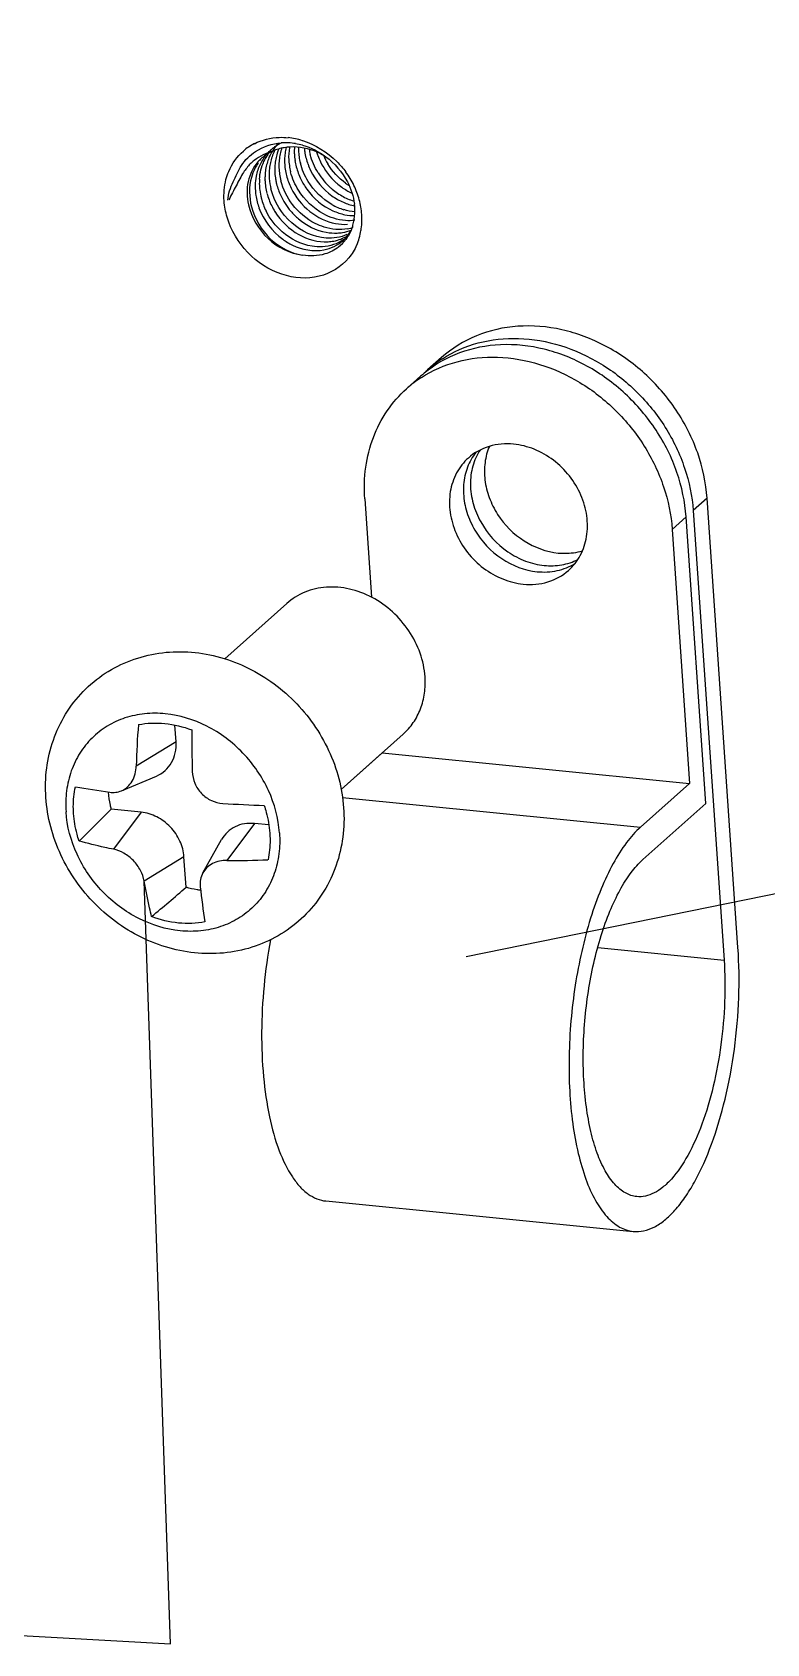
# Model space of a CAD drawing. Extents: x -425 to 6552, y -3049 to 3105.
# Drawn here: x -6.88 to 2.08, y -1716.7 to -1697.02 of the extents above; entities that cross this region are included whole.
import ezdxf

# ---------------------------------------------------------------- set-up
doc = ezdxf.new("R2010")
doc.units = 0
doc.layers.get('0').update_dxf_attribs({"linetype": 'CONTINUOUS'})
doc.layers.add('DIM', color=1, linetype='CONTINUOUS')

msp = doc.modelspace()

# ---------------------------------------------------------------- linework, layer by layer
at = {"color": 7, "linetype": 'CONTINUOUS'}
for p, q in [((-1.886, -1700.996), (-2.056, -1701.148)), ((-2.142, -1701.225), (-2.313, -1701.377)), ((-2.824, -1702.723), (-2.741, -1703.924)), ((1.356, -1702.714), (1.186, -1702.866)), ((1.733, -1708.201), (1.356, -1702.714)), ((1.1, -1702.942), (0.929, -1703.095)), ((1.341, -1706.441), (1.1, -1702.942)), ((1.186, -1702.866), (1.563, -1708.353)), ((0.929, -1703.095), (1.142, -1706.196)), ((-4.534, -1704.674), (-3.777, -1703.999)), ((-5.127, -1705.688), (-5.141, -1705.484)), ((-3.112, -1706.27), (-2.354, -1705.595)), ((-5.127, -1705.688), (-5.614, -1705.984)), ((-2.611, -1705.824), (-3.112, -1706.27)), ((-2.611, -1705.824), (1.142, -1706.196)), ((-5.795, -1706.286), (-5.368, -1706.107)), ((1.142, -1706.196), (0.544, -1706.729)), ((-3.095, -1706.368), (0.544, -1706.729)), ((-5.553, -1706.549), (-5.918, -1706.512)), ((-5.553, -1706.549), (-5.89, -1707)), ((0.572, -1707.126), (1.341, -1706.441)), ((-4.171, -1706.686), (-4.508, -1707.137)), ((-3.994, -1706.703), (-4.171, -1706.686)), ((-4.8, -1707.288), (-4.572, -1706.883)), ((-5.031, -1707.094), (-5.517, -1707.389)), ((-5.005, -1707.465), (-5.031, -1707.094)), ((0.021, -1708.2), (1.563, -1708.353)), ((-3.298, -1711.295), (0.455, -1711.667))]:
    msp.add_line(p, q, dxfattribs=at)
for centre, radius, start, end in [((-3.845, -1699.173), 0.866, 78.4271, 84.3042), ((-3.855, -1699.223), 0.916, 72.7198, 78.4309), ((-3.871, -1698.976), 0.663, 116.928, 130.9618), ((-3.768, -1699.108), 0.657, 116.7514, 127.9735), ((-3.599, -1698.876), 0.556, 139.617, 147.0947), ((-3.774, -1699.095), 0.643, 105.4921, 116.8132), ((-3.742, -1698.949), 0.515, 113.2574, 128.3963), ((-3.605, -1698.872), 0.549, 131.6988, 139.5853), ((-3.545, -1698.834), 0.56, 143.5628, 147.9403), ((-3.462, -1698.78), 0.576, 148.592, 155.2407), ((-3.603, -1698.873), 0.551, 128.2205, 131.6969), ((-3.396, -1698.742), 0.594, 155.2421, 162.3779), ((-3.478, -1698.771), 0.558, 140.2934, 148.5926), ((-3.603, -1698.874), 0.552, 124.672, 128.2197), ((-3.408, -1698.737), 0.58, 152.1493, 155.224), ((-3.601, -1698.876), 0.555, 117.1927, 124.6655), ((-3.298, -1698.69), 0.624, 162.4057, 169.267), ((-3.485, -1698.765), 0.549, 135.3362, 140.2606), ((-3.325, -1698.682), 0.596, 157.0373, 162.372), ((-3.211, -1698.652), 0.661, 169.2785, 175.84), ((-3.247, -1698.645), 0.624, 162.4031, 169.2858), ((-3.794, -1699.099), 0.724, 86.9874, 93.8404), ((-3.27, -1698.638), 0.6, 160.8049, 162.3616), ((-3.699, -1699.054), 0.629, 93.1318, 99.8634), ((-3.141, -1698.59), 0.661, 169.2785, 175.84), ((-3.168, -1698.585), 0.635, 165.9001, 169.2582), ((-3.796, -1699.145), 0.771, 80.4622, 86.9946), ((-3.067, -1698.547), 0.686, 175.7659, 182.2277), ((-3.09, -1698.545), 0.662, 169.6735, 175.77), ((-3.005, -1698.485), 0.679, 174.9815, 178.3882), ((-2.995, -1698.486), 0.689, 178.388, 182.2202), ((-2.963, -1698.484), 0.72, 182.2568, 188.4553), ((-3.802, -1699.178), 0.804, 74.1393, 80.4692), ((-2.939, -1698.44), 0.693, 179.0638, 182.22), ((-2.913, -1698.439), 0.72, 182.2563, 188.4251), ((-2.832, -1698.376), 0.732, 185.014, 188.4001), ((-2.801, -1698.371), 0.764, 188.4138, 194.3409), ((-2.747, -1698.325), 0.767, 189.6323, 194.3614), ((-2.657, -1698.258), 0.789, 196.9129, 200.2221), ((-3.809, -1699.055), 0.59, 127.9843, 134.3178), ((-3.658, -1698.944), 0.568, 145.6409, 153.2839), ((-3.539, -1698.902), 0.622, 161.73, 168.7737), ((-3.569, -1698.893), 0.591, 154.4469, 161.6995), ((-3.749, -1698.94), 0.504, 131.6557, 138.7056), ((-3.585, -1698.885), 0.573, 147.1022, 154.4406), ((-3.747, -1698.943), 0.508, 130.1529, 131.6613), ((-3.746, -1698.944), 0.509, 128.4378, 130.1529), ((-3.532, -1698.842), 0.576, 147.9573, 155.2431), ((-3.381, -1698.803), 0.661, 169.2635, 175.8227), ((-3.417, -1698.796), 0.624, 162.4111, 169.2706), ((-3.446, -1698.788), 0.594, 155.2485, 162.3833), ((-3.306, -1698.76), 0.686, 175.8132, 182.2276), ((-3.33, -1698.758), 0.661, 169.2598, 175.8208), ((-3.367, -1698.751), 0.624, 162.4057, 169.267), ((-3.234, -1698.699), 0.689, 178.3905, 182.2202), ((-3.242, -1698.698), 0.68, 175.8003, 178.3887), ((-3.199, -1698.697), 0.724, 182.2421, 188.2672), ((-3.261, -1698.697), 0.661, 169.2598, 175.8208), ((-3.186, -1698.654), 0.686, 175.8324, 182.2277), ((-3.152, -1698.652), 0.72, 182.2576, 188.5072), ((-3.123, -1698.592), 0.68, 175.8195, 178.3899), ((-3.114, -1698.592), 0.689, 178.3918, 182.2202), ((-3.083, -1698.59), 0.72, 182.2576, 188.5072), ((-3.039, -1698.584), 0.764, 188.4953, 194.4774), ((-3.032, -1698.545), 0.72, 182.2574, 188.4967), ((-2.989, -1698.539), 0.764, 188.4848, 194.4574), ((-2.92, -1698.478), 0.764, 188.4437, 194.3812), ((-2.898, -1698.472), 0.786, 194.3703, 200.2146), ((-2.87, -1698.433), 0.764, 188.4138, 194.3409), ((-2.779, -1698.366), 0.786, 194.3302, 200.1803), ((-2.759, -1698.358), 0.807, 200.1959, 205.9857), ((-2.64, -1698.252), 0.807, 200.2421, 206.0544), ((-2.572, -1698.198), 0.826, 203.6476, 211.6668), ((-3.495, -1698.911), 0.667, 168.7945, 178.4122), ((-3.474, -1698.912), 0.688, 178.3745, 182.2199), ((-3.425, -1698.867), 0.686, 175.8151, 182.2277), ((-3.398, -1698.866), 0.713, 182.2403, 186.8907), ((-3.362, -1698.805), 0.68, 175.8022, 178.3889), ((-3.353, -1698.805), 0.689, 178.3907, 182.2202), ((-3.28, -1698.759), 0.712, 182.22, 184.2515), ((-3.246, -1698.756), 0.746, 184.3158, 194.1473), ((-3.172, -1698.693), 0.751, 188.2566, 192.1742), ((-3.158, -1698.69), 0.766, 192.1667, 194.0998), ((-3.108, -1698.646), 0.764, 188.4953, 194.4774), ((-3.017, -1698.579), 0.787, 194.4662, 200.3534), ((-2.998, -1698.571), 0.808, 200.369, 206.174), ((-2.879, -1698.465), 0.807, 200.23, 205.9982), ((-2.682, -1698.299), 0.838, 211.7821, 228.5962), ((-2.635, -1698.262), 0.804, 228.6363, 234.4093), ((-2.658, -1698.294), 0.766, 234.387, 245.0345), ((-2.598, -1698.235), 0.782, 234.0698, 237.6316), ((-3.915, -1699.361), 1.066, 25.9431, 36.2278), ((-3.862, -1699.336), 1.007, 15.3691, 25.95), ((-3.441, -1698.91), 0.72, 182.2566, 188.4426), ((-3.386, -1698.902), 0.776, 188.4803, 200.2248), ((-3.351, -1698.86), 0.76, 186.9148, 194.7141), ((-3.313, -1698.849), 0.8, 194.7422, 206.4558), ((-3.244, -1698.788), 0.8, 194.7422, 206.4558), ((-3.093, -1698.665), 0.835, 204.9539, 220.6497), ((-2.704, -1698.324), 0.804, 228.6363, 234.4093), ((-2.721, -1698.347), 0.776, 234.4212, 240.3983), ((-2.736, -1698.373), 0.746, 240.3897, 246.5435), ((-2.754, -1698.415), 0.7, 246.5345, 252.9655), ((-3.814, -1699.322), 0.957, 9.8257, 15.3218), ((-3.216, -1698.774), 0.831, 206.4316, 212.081), ((-2.855, -1698.479), 0.747, 240.2419, 246.402), ((-2.873, -1698.521), 0.701, 246.3928, 252.8398), ((-3.538, -1699.216), 0.593, 344.0298, 350.5334), ((-3.579, -1699.21), 0.634, 350.5283, 356.727), ((-3.643, -1699.209), 0.699, 2.7417, 7.1746), ((-3.611, -1699.208), 0.667, 356.7212, 2.7349), ((-3.759, -1699.312), 0.901, 3.969, 9.8364), ((-3.71, -1699.309), 0.852, 357.1665, 3.9475), ((-3.184, -1698.933), 0.544, 272.6504, 279.5492), ((-3.404, -1699.218), 0.47, 315.8235, 329.417), ((-3.128, -1698.919), 0.513, 280.6648, 288.3651), ((-3.508, -1699.225), 0.562, 338.8509, 343.9996), ((-3.621, -1699.319), 0.762, 343.3955, 350.403), ((-3.672, -1699.311), 0.814, 350.3969, 357.1733), ((-3.303, -1699.044), 0.539, 273.3158, 280.7524), ((-3.453, -1699.253), 0.5, 308.4045, 322.9879), ((-3.399, -1699.222), 0.463, 311.7019, 315.7485), ((-3.58, -1699.331), 0.72, 335.9757, 343.3668), ((-1.078, -1702.247), 1.472, 122.8557, 131.6995), ((-1.334, -1702.476), 1.472, 122.8557, 131.6995), ((-1.168, -1702.317), 1.463, 129.431, 131.7146), ((-1.083, -1702.24), 1.463, 131.7158, 133.9191), ((-0.937, -1702.572), 0.675, 141.7311, 150.6626), ((2.961, -1706.18), 8.577, 175.3025, 178.6845), ((14.521, -1705.519), 19.458, 180.0706, 181.5691), ((-4.175, -1693.748), 12.679, 260.0917, 262.0078), ((-4.827, -1706.227), 1.127, 183.7826, 183.9485), ((25.625, -1738.956), 45.25, 134.1936, 134.8925), ((-3.199, -1684.697), 21.786, 266.4297, 267.7596), ((-4.414, -1698.114), 9.024, 269.4036, 272.5962), ((-32.928, -1675.086), 42.756, 310.0337, 310.7746), ((7.343, -1706.057), 12.256, 186.5603, 188.5919)]:
    msp.add_arc(centre, radius, start, end, dxfattribs=at)
for points, knots in [([(-4.171, -1698.385), (-4.078, -1698.337), (-3.936, -1698.303), (-3.795, -1698.308), (-3.759, -1698.312)], [0, 0, 0, 0, 0.741044, 1, 1, 1, 1]), ([(-4.518, -1698.823), (-4.509, -1698.789), (-4.465, -1698.659), (-4.382, -1698.542), (-4.306, -1698.475)], [0, 0, 0, 0, 0.25677, 1, 1, 1, 1]), ([(-3.301, -1698.545), (-3.334, -1698.524), (-3.467, -1698.452), (-3.622, -1698.42), (-3.734, -1698.426)], [0, 0, 0, 0, 0.258202, 1, 1, 1, 1]), ([(-3.583, -1698.348), (-3.427, -1698.396), (-3.231, -1698.519), (-3.088, -1698.686), (-3.055, -1698.731)], [0, 0, 0, 0, 0.744777, 1, 1, 1, 1]), ([(-4.494, -1699.074), (-4.495, -1698.997), (-4.432, -1698.851), (-4.367, -1698.717), (-4.329, -1698.653)], [0, 0, 0, 0, 0.510678, 1, 1, 1, 1]), ([(-4.128, -1698.608), (-4.186, -1698.675), (-4.271, -1698.849), (-4.265, -1699.039), (-4.244, -1699.132)], [0, 0, 0, 0, 0.482887, 1, 1, 1, 1]), ([(-4.165, -1698.689), (-4.183, -1698.723), (-4.24, -1698.871), (-4.237, -1699.039), (-4.208, -1699.155)], [0, 0, 0, 0, 0.24309, 1, 1, 1, 1]), ([(-4.303, -1698.735), (-4.336, -1698.788), (-4.394, -1698.901), (-4.455, -1699.012), (-4.482, -1699.071)], [0, 0, 0, 0, 0.488538, 1, 1, 1, 1]), ([(-3.604, -1698.819), (-3.584, -1698.861), (-3.488, -1699.021), (-3.338, -1699.148), (-3.212, -1699.204)], [0, 0, 0, 0, 0.25533, 1, 1, 1, 1]), ([(-3.295, -1699.537), (-3.447, -1699.527), (-3.755, -1699.382), (-3.93, -1699.095), (-3.969, -1698.938)], [0, 0, 0, 0, 0.485677, 1, 1, 1, 1]), ([(-3.723, -1698.927), (-3.669, -1699.037), (-3.516, -1699.229), (-3.293, -1699.338), (-3.179, -1699.36)], [0, 0, 0, 0, 0.512931, 1, 1, 1, 1]), ([(-3.203, -1699.296), (-3.246, -1699.282), (-3.417, -1699.21), (-3.559, -1699.073), (-3.633, -1698.954)], [0, 0, 0, 0, 0.243146, 1, 1, 1, 1]), ([(-3.019, -1699.78), (-3.109, -1699.889), (-3.381, -1700.055), (-3.862, -1700.013), (-4.28, -1699.74), (-4.457, -1699.443), (-4.504, -1699.284)], [0, 0, 0, 0, 0.226884, 0.470829, 0.734486, 1, 1, 1, 1]), ([(-4.244, -1699.132), (-4.209, -1699.287), (-4.039, -1699.576), (-3.736, -1699.727), (-3.582, -1699.745)], [0, 0, 0, 0, 0.505352, 1, 1, 1, 1]), ([(-4.208, -1699.155), (-4.17, -1699.303), (-4.008, -1699.575), (-3.726, -1699.724), (-3.582, -1699.745)], [0, 0, 0, 0, 0.51191, 1, 1, 1, 1]), ([(-3.92, -1699.215), (-3.849, -1699.329), (-3.658, -1699.518), (-3.395, -1699.59), (-3.272, -1699.583)], [0, 0, 0, 0, 0.520578, 1, 1, 1, 1]), ([(-3.726, -1699.21), (-3.698, -1699.243), (-3.577, -1699.363), (-3.417, -1699.445), (-3.293, -1699.467)], [0, 0, 0, 0, 0.260522, 1, 1, 1, 1]), ([(-3.321, -1699.403), (-3.358, -1699.391), (-3.505, -1699.331), (-3.632, -1699.224), (-3.705, -1699.129)], [0, 0, 0, 0, 0.243049, 1, 1, 1, 1]), ([(-3.341, -1699.644), (-3.383, -1699.647), (-3.561, -1699.637), (-3.73, -1699.551), (-3.831, -1699.462)], [0, 0, 0, 0, 0.238257, 1, 1, 1, 1]), ([(-3.826, -1699.552), (-3.788, -1699.579), (-3.638, -1699.671), (-3.449, -1699.705), (-3.322, -1699.681)], [0, 0, 0, 0, 0.266948, 1, 1, 1, 1]), ([(1.356, -1702.714), (1.343, -1702.526), (1.262, -1702.147), (0.998, -1701.625), (0.611, -1701.176), (0.132, -1700.837), (-0.402, -1700.634), (-0.95, -1700.587), (-1.466, -1700.702), (-1.761, -1700.885), (-1.886, -1700.996)], [0, 0, 0, 0, 0.126681, 0.257765, 0.390613, 0.522112, 0.649507, 0.771188, 0.887317, 1, 1, 1, 1]), ([(1.1, -1702.942), (1.087, -1702.758), (1.008, -1702.384), (0.751, -1701.868), (0.373, -1701.423), (-0.095, -1701.082), (-0.619, -1700.873), (-1.159, -1700.814), (-1.672, -1700.912), (-1.97, -1701.082), (-2.098, -1701.187)], [0, 0, 0, 0, 0.12645, 0.257264, 0.3899, 0.521342, 0.648876, 0.77085, 0.887265, 1, 1, 1, 1]), ([(-1.876, -1701.011), (-1.742, -1700.925), (-1.439, -1700.792), (-0.937, -1700.74), (-0.42, -1700.831), (0.074, -1701.057), (0.511, -1701.4), (0.862, -1701.835), (1.1, -1702.332), (1.173, -1702.69), (1.186, -1702.866)], [0, 0, 0, 0, 0.113087, 0.230395, 0.353179, 0.481049, 0.612255, 0.744235, 0.874239, 1, 1, 1, 1]), ([(-2.132, -1701.239), (-1.998, -1701.153), (-1.695, -1701.021), (-1.193, -1700.969), (-0.677, -1701.06), (-0.182, -1701.285), (0.255, -1701.628), (0.605, -1702.064), (0.843, -1702.561), (0.917, -1702.918), (0.929, -1703.095)], [0, 0, 0, 0, 0.113087, 0.230395, 0.353179, 0.481049, 0.612255, 0.744235, 0.874239, 1, 1, 1, 1]), ([(-2.824, -1702.723), (-2.833, -1702.593), (-2.825, -1702.337), (-2.733, -1701.969), (-2.563, -1701.64), (-2.402, -1701.457), (-2.313, -1701.377)], [0, 0, 0, 0, 0.261161, 0.513477, 0.758719, 1, 1, 1, 1]), ([(-1.006, -1702.054), (-1.106, -1702.044), (-1.308, -1702.06), (-1.487, -1702.159), (-1.559, -1702.223)], [0, 0, 0, 0, 0.511598, 1, 1, 1, 1]), ([(-0.336, -1703.595), (-0.278, -1703.543), (-0.178, -1703.416), (-0.102, -1703.181), (-0.101, -1702.925), (-0.176, -1702.669), (-0.317, -1702.435), (-0.513, -1702.242), (-0.747, -1702.107), (-0.92, -1702.062), (-1.006, -1702.054)], [0, 0, 0, 0, 0.112781, 0.229245, 0.351547, 0.479667, 0.611676, 0.744488, 0.874788, 1, 1, 1, 1]), ([(-1.559, -1702.223), (-1.617, -1702.274), (-1.716, -1702.402), (-1.793, -1702.636), (-1.793, -1702.892), (-1.719, -1703.148), (-1.578, -1703.383), (-1.382, -1703.575), (-1.147, -1703.71), (-0.974, -1703.755), (-0.889, -1703.763)], [0, 0, 0, 0, 0.112781, 0.229245, 0.351547, 0.479667, 0.611676, 0.744488, 0.874788, 1, 1, 1, 1]), ([(-1.525, -1702.241), (-1.56, -1702.302), (-1.611, -1702.44), (-1.627, -1702.662), (-1.585, -1702.89), (-1.455, -1703.181), (-1.177, -1703.478), (-0.871, -1703.596), (-0.718, -1703.611)], [0, 0, 0, 0, 0.11479, 0.234503, 0.359519, 0.488809, 0.749835, 1, 1, 1, 1]), ([(-1.416, -1702.126), (-1.455, -1702.186), (-1.516, -1702.323), (-1.544, -1702.549), (-1.509, -1702.784), (-1.384, -1703.085), (-1.155, -1703.337), (-0.867, -1703.489), (-0.71, -1703.527), (-0.632, -1703.535)], [0, 0, 0, 0, 0.114075, 0.232954, 0.357326, 0.486308, 0.747494, 0.876115, 1, 1, 1, 1]), ([(-1.302, -1702.081), (-1.329, -1702.143), (-1.365, -1702.28), (-1.365, -1702.495), (-1.311, -1702.712), (-1.173, -1702.985), (-0.9, -1703.26), (-0.607, -1703.368), (-0.461, -1703.383)], [0, 0, 0, 0, 0.115764, 0.236484, 0.362104, 0.491415, 0.751258, 1, 1, 1, 1]), ([(-0.461, -1703.383), (-0.436, -1703.385), (-0.337, -1703.391), (-0.236, -1703.377), (-0.166, -1703.356)], [0, 0, 0, 0, 0.25607, 1, 1, 1, 1]), ([(-0.889, -1703.763), (-0.788, -1703.773), (-0.586, -1703.757), (-0.407, -1703.659), (-0.336, -1703.595)], [0, 0, 0, 0, 0.511598, 1, 1, 1, 1]), ([(-0.718, -1703.611), (-0.637, -1703.619), (-0.475, -1703.612), (-0.323, -1703.552), (-0.257, -1703.511)], [0, 0, 0, 0, 0.51061, 1, 1, 1, 1]), ([(-0.632, -1703.535), (-0.561, -1703.542), (-0.419, -1703.538), (-0.284, -1703.494), (-0.222, -1703.463)], [0, 0, 0, 0, 0.50977, 1, 1, 1, 1]), ([(-2.088, -1704.894), (-2.095, -1704.796), (-2.137, -1704.599), (-2.275, -1704.327), (-2.476, -1704.093), (-2.726, -1703.916), (-3.004, -1703.811), (-3.289, -1703.786), (-3.558, -1703.846), (-3.712, -1703.941), (-3.777, -1703.999)], [0, 0, 0, 0, 0.126682, 0.257765, 0.390613, 0.522112, 0.649507, 0.771188, 0.887317, 1, 1, 1, 1]), ([(-6.717, -1706.369), (-6.725, -1706.25), (-6.719, -1706.011), (-6.638, -1705.664), (-6.487, -1705.344), (-6.271, -1705.065), (-5.999, -1704.841), (-5.683, -1704.682), (-5.339, -1704.594), (-4.982, -1704.579), (-4.625, -1704.636), (-4.166, -1704.801), (-3.656, -1705.161), (-3.297, -1705.673), (-3.13, -1706.133), (-3.09, -1706.374), (-3.082, -1706.494)], [0, 0, 0, 0, 0.062321, 0.12399, 0.185179, 0.246093, 0.30694, 0.367928, 0.429268, 0.491152, 0.55373, 0.617044, 0.744905, 0.873195, 0.936943, 1, 1, 1, 1]), ([(-2.354, -1705.595), (-2.308, -1705.553), (-2.224, -1705.458), (-2.136, -1705.287), (-2.088, -1705.095), (-2.084, -1704.961), (-2.088, -1704.894)], [0, 0, 0, 0, 0.24128, 0.486524, 0.738838, 1, 1, 1, 1]), ([(-3.865, -1706.8), (-3.877, -1706.623), (-3.974, -1706.263), (-4.288, -1705.805), (-4.731, -1705.472), (-5.166, -1705.338), (-5.51, -1705.337), (-5.752, -1705.388), (-5.972, -1705.489), (-6.16, -1705.636), (-6.311, -1705.824), (-6.416, -1706.044), (-6.473, -1706.287), (-6.477, -1706.457), (-6.471, -1706.542)], [0, 0, 0, 0, 0.129586, 0.264042, 0.39786, 0.525847, 0.587106, 0.646475, 0.704434, 0.76172, 0.819197, 0.877694, 0.937844, 1, 1, 1, 1]), ([(-5.587, -1705.478), (-5.482, -1705.458), (-5.258, -1705.45), (-5.042, -1705.503), (-4.936, -1705.543)], [0, 0, 0, 0, 0.488521, 1, 1, 1, 1]), ([(-5.368, -1706.107), (-5.329, -1706.09), (-5.257, -1706.045), (-5.176, -1705.945), (-5.13, -1705.822), (-5.124, -1705.733), (-5.127, -1705.688)], [0, 0, 0, 0, 0.243855, 0.487589, 0.738132, 1, 1, 1, 1]), ([(-5.795, -1706.286), (-5.768, -1706.275), (-5.718, -1706.242), (-5.639, -1706.145), (-5.615, -1706.048), (-5.614, -1705.984)], [0, 0, 0, 0, 0.234359, 0.477748, 1, 1, 1, 1]), ([(-4.929, -1706.051), (-4.928, -1706.1), (-4.906, -1706.199), (-4.823, -1706.325), (-4.702, -1706.413), (-4.604, -1706.438), (-4.556, -1706.441)], [0, 0, 0, 0, 0.248995, 0.501226, 0.752731, 1, 1, 1, 1]), ([(-3.082, -1706.494), (-3.073, -1706.613), (-3.08, -1706.852), (-3.161, -1707.199), (-3.312, -1707.52), (-3.528, -1707.798), (-3.8, -1708.022), (-4.115, -1708.181), (-4.459, -1708.269), (-4.817, -1708.284), (-5.174, -1708.228), (-5.633, -1708.063), (-6.142, -1707.702), (-6.501, -1707.191), (-6.669, -1706.73), (-6.709, -1706.489), (-6.717, -1706.369)], [0, 0, 0, 0, 0.062321, 0.12399, 0.185179, 0.246093, 0.30694, 0.367928, 0.429268, 0.491152, 0.55373, 0.617044, 0.744905, 0.873195, 0.936943, 1, 1, 1, 1]), ([(-6.379, -1706.564), (-6.381, -1706.536), (-6.385, -1706.427), (-6.374, -1706.317), (-6.357, -1706.238)], [0, 0, 0, 0, 0.254671, 1, 1, 1, 1]), ([(-5.918, -1706.512), (-5.922, -1706.495), (-5.938, -1706.427), (-5.948, -1706.357), (-5.951, -1706.305)], [0, 0, 0, 0, 0.252743, 1, 1, 1, 1]), ([(-5.938, -1706.304), (-5.914, -1706.307), (-5.865, -1706.308), (-5.817, -1706.295), (-5.795, -1706.286)], [0, 0, 0, 0, 0.504706, 1, 1, 1, 1]), ([(-3.865, -1706.8), (-3.859, -1706.886), (-3.863, -1707.055), (-3.92, -1707.298), (-4.025, -1707.519), (-4.175, -1707.706), (-4.364, -1707.853), (-4.584, -1707.954), (-4.826, -1708.005), (-5.17, -1708.004), (-5.605, -1707.87), (-6.047, -1707.537), (-6.362, -1707.079), (-6.459, -1706.72), (-6.471, -1706.542)], [0, 0, 0, 0, 0.062156, 0.122306, 0.180803, 0.23828, 0.295566, 0.353525, 0.412894, 0.474153, 0.60214, 0.735958, 0.870414, 1, 1, 1, 1]), ([(-6.311, -1706.9), (-6.321, -1706.872), (-6.354, -1706.763), (-6.373, -1706.649), (-6.379, -1706.564)], [0, 0, 0, 0, 0.253965, 1, 1, 1, 1]), ([(-5.031, -1707.094), (-5.035, -1707.027), (-5.071, -1706.893), (-5.17, -1706.749), (-5.274, -1706.657), (-5.389, -1706.586), (-5.488, -1706.555), (-5.553, -1706.549)], [0, 0, 0, 0, 0.246211, 0.501671, 0.630087, 0.75683, 1, 1, 1, 1]), ([(-4.051, -1706.466), (-4.042, -1706.494), (-4.008, -1706.603), (-3.989, -1706.717), (-3.983, -1706.802)], [0, 0, 0, 0, 0.253965, 1, 1, 1, 1]), ([(-4.171, -1706.686), (-4.212, -1706.682), (-4.293, -1706.684), (-4.408, -1706.72), (-4.505, -1706.787), (-4.553, -1706.849), (-4.572, -1706.883)], [0, 0, 0, 0, 0.259951, 0.510042, 0.754703, 1, 1, 1, 1]), ([(0.544, -1706.729), (0.481, -1706.786), (0.357, -1706.927), (0.198, -1707.183), (0.052, -1707.494), (-0.122, -1707.985), (-0.274, -1708.669), (-0.336, -1709.38), (-0.327, -1709.945), (-0.291, -1710.341), (-0.226, -1710.702), (-0.135, -1711.018), (-0.021, -1711.28), (0.116, -1711.482), (0.274, -1711.619), (0.397, -1711.661), (0.455, -1711.667)], [0, 0, 0, 0, 0.047359, 0.10305, 0.166605, 0.236936, 0.39161, 0.552707, 0.630783, 0.704654, 0.772652, 0.833419, 0.886065, 0.930421, 0.967477, 1, 1, 1, 1]), ([(-5.89, -1707), (-5.926, -1706.993), (-6.068, -1706.963), (-6.208, -1706.929), (-6.311, -1706.9)], [0, 0, 0, 0, 0.25512, 1, 1, 1, 1]), ([(-3.983, -1706.802), (-3.981, -1706.83), (-3.977, -1706.939), (-3.988, -1707.049), (-4.005, -1707.128)], [0, 0, 0, 0, 0.254671, 1, 1, 1, 1]), ([(-5.517, -1707.389), (-5.525, -1707.344), (-5.558, -1707.253), (-5.644, -1707.135), (-5.757, -1707.045), (-5.846, -1707.009), (-5.89, -1707)], [0, 0, 0, 0, 0.243122, 0.502854, 0.760988, 1, 1, 1, 1]), ([(-4.508, -1707.137), (-4.567, -1707.136), (-4.657, -1707.154), (-4.752, -1707.22), (-4.787, -1707.264), (-4.8, -1707.288)], [0, 0, 0, 0, 0.519183, 0.7634, 1, 1, 1, 1]), ([(0.498, -1711.241), (0.449, -1711.237), (0.346, -1711.202), (0.215, -1711.087), (0.101, -1710.919), (0.005, -1710.701), (-0.07, -1710.438), (-0.124, -1710.137), (-0.154, -1709.807), (-0.162, -1709.335), (-0.11, -1708.743), (0.016, -1708.174), (0.162, -1707.764), (0.283, -1707.505), (0.416, -1707.292), (0.519, -1707.174), (0.572, -1707.126)], [0, 0, 0, 0, 0.032523, 0.069579, 0.113935, 0.166581, 0.227348, 0.295346, 0.369217, 0.447293, 0.60839, 0.763065, 0.833395, 0.89695, 0.952642, 1, 1, 1, 1]), ([(-4.8, -1707.288), (-4.814, -1707.313), (-4.834, -1707.369), (-4.836, -1707.428), (-4.832, -1707.457)], [0, 0, 0, 0, 0.494028, 1, 1, 1, 1]), ([(-5.426, -1707.823), (-5.435, -1707.788), (-5.469, -1707.644), (-5.498, -1707.499), (-5.517, -1707.389)], [0, 0, 0, 0, 0.245373, 1, 1, 1, 1]), ([(-4.827, -1707.502), (-4.842, -1707.5), (-4.902, -1707.491), (-4.961, -1707.478), (-5.005, -1707.465)], [0, 0, 0, 0, 0.247582, 1, 1, 1, 1]), ([(-4.775, -1707.888), (-4.881, -1707.908), (-5.104, -1707.916), (-5.321, -1707.863), (-5.426, -1707.823)], [0, 0, 0, 0, 0.488521, 1, 1, 1, 1]), ([(-3.975, -1708.106), (-4.01, -1708.293), (-4.062, -1708.668), (-4.091, -1709.227), (-4.07, -1709.763), (-4.001, -1710.249), (-3.887, -1710.663), (-3.752, -1710.949), (-3.621, -1711.119), (-3.52, -1711.211), (-3.412, -1711.272), (-3.335, -1711.291), (-3.298, -1711.295)], [0, 0, 0, 0, 0.163177, 0.326034, 0.481811, 0.62429, 0.748384, 0.850958, 0.894203, 0.932647, 0.967361, 1, 1, 1, 1]), ([(0.455, -1711.667), (0.497, -1711.671), (0.586, -1711.665), (0.717, -1711.616), (0.846, -1711.529), (0.971, -1711.406), (1.092, -1711.249), (1.254, -1710.985), (1.428, -1710.585), (1.589, -1710.039), (1.699, -1709.438), (1.752, -1708.819), (1.747, -1708.404), (1.733, -1708.201)], [0, 0, 0, 0, 0.031889, 0.066238, 0.104912, 0.149018, 0.199033, 0.254983, 0.383211, 0.529106, 0.685841, 0.845521, 1, 1, 1, 1]), ([(1.563, -1708.353), (1.574, -1708.522), (1.578, -1708.868), (1.534, -1709.384), (1.442, -1709.885), (1.308, -1710.34), (1.141, -1710.723), (0.971, -1710.981), (0.823, -1711.127), (0.715, -1711.199), (0.606, -1711.24), (0.532, -1711.245), (0.498, -1711.241)], [0, 0, 0, 0, 0.154506, 0.314211, 0.470971, 0.616891, 0.745139, 0.850958, 0.895071, 0.933751, 0.968105, 1, 1, 1, 1])]:
    msp.add_open_spline(points, degree=3, knots=knots, dxfattribs=at)
for points in [[(-4.329, -1698.653), (-4.286, -1698.584), (-4.227, -1698.524), (-4.158, -1698.48)], [(-4.158, -1698.48), (-4.065, -1698.419), (-3.953, -1698.383), (-3.842, -1698.376)], [(-3.807, -1698.434), (-3.855, -1698.442), (-3.902, -1698.456), (-3.946, -1698.476)], [(-3.582, -1698.404), (-3.481, -1698.433), (-3.384, -1698.482), (-3.3, -1698.544)], [(-3.394, -1698.74), (-3.437, -1698.671), (-3.47, -1698.594), (-3.49, -1698.515)], [(-4.222, -1698.633), (-4.253, -1698.664), (-4.28, -1698.699), (-4.303, -1698.735)], [(-4.109, -1698.817), (-4.104, -1698.743), (-4.086, -1698.668), (-4.055, -1698.6)], [(-3.514, -1698.845), (-3.557, -1698.776), (-3.59, -1698.7), (-3.61, -1698.622)], [(-3.485, -1698.712), (-3.426, -1698.833), (-3.334, -1698.943), (-3.225, -1699.021)], [(-3.365, -1698.606), (-3.317, -1698.704), (-3.248, -1698.794), (-3.167, -1698.866)], [(-3.3, -1698.544), (-3.192, -1698.624), (-3.099, -1698.731), (-3.036, -1698.851)], [(-3.057, -1698.868), (-3.144, -1698.805), (-3.219, -1698.723), (-3.275, -1698.632)], [(-4.541, -1699.083), (-4.547, -1698.996), (-4.54, -1698.907), (-4.518, -1698.823)], [(-4.042, -1698.832), (-4.04, -1698.886), (-4.031, -1698.939), (-4.018, -1698.991)], [(-3.9, -1698.877), (-3.888, -1698.925), (-3.871, -1698.973), (-3.85, -1699.018)], [(-3.705, -1699.129), (-3.771, -1699.043), (-3.821, -1698.942), (-3.848, -1698.837)], [(-3.633, -1698.954), (-3.675, -1698.885), (-3.709, -1698.809), (-3.729, -1698.73)], [(-3.226, -1699.127), (-3.342, -1699.06), (-3.444, -1698.96), (-3.514, -1698.845)], [(-3.036, -1698.851), (-2.992, -1698.935), (-2.962, -1699.028), (-2.95, -1699.122)], [(-4.504, -1699.284), (-4.523, -1699.219), (-4.536, -1699.151), (-4.541, -1699.083)], [(-3.225, -1699.021), (-3.181, -1699.053), (-3.134, -1699.08), (-3.085, -1699.101)], [(-3.085, -1699.101), (-3.041, -1699.12), (-2.995, -1699.135), (-2.948, -1699.145)], [(-4.115, -1699.17), (-4.06, -1699.32), (-3.955, -1699.458), (-3.826, -1699.552)], [(-3.831, -1699.462), (-3.913, -1699.391), (-3.981, -1699.302), (-4.029, -1699.206)], [(-3.212, -1699.204), (-3.165, -1699.225), (-3.116, -1699.242), (-3.066, -1699.252)], [(-3.057, -1699.324), (-3.106, -1699.32), (-3.156, -1699.311), (-3.203, -1699.296)], [(-2.945, -1699.217), (-2.991, -1699.213), (-3.036, -1699.204), (-3.08, -1699.19)], [(-3.066, -1699.252), (-3.027, -1699.26), (-2.987, -1699.264), (-2.947, -1699.264)], [(-3.175, -1699.431), (-3.225, -1699.427), (-3.274, -1699.418), (-3.321, -1699.403)], [(-3.293, -1699.467), (-3.249, -1699.475), (-3.204, -1699.478), (-3.159, -1699.476)], [(-3.203, -1699.574), (-3.143, -1699.563), (-3.085, -1699.541), (-3.034, -1699.509)], [(-3.179, -1699.36), (-3.131, -1699.369), (-3.082, -1699.372), (-3.034, -1699.369)], [(-3.033, -1699.423), (-3.08, -1699.431), (-3.128, -1699.434), (-3.175, -1699.431)], [(-3.041, -1699.495), (-3.08, -1699.512), (-3.121, -1699.524), (-3.163, -1699.531)], [(-3.094, -1699.469), (-3.058, -1699.463), (-3.024, -1699.454), (-2.991, -1699.441)], [(-2.944, -1699.321), (-2.982, -1699.326), (-3.02, -1699.326), (-3.057, -1699.324)], [(-2.984, -1699.427), (-3.001, -1699.472), (-3.025, -1699.516), (-3.054, -1699.554)], [(-3.205, -1699.618), (-3.249, -1699.633), (-3.295, -1699.641), (-3.341, -1699.644)], [(-3.322, -1699.681), (-3.238, -1699.665), (-3.155, -1699.625), (-3.091, -1699.568)], [(-3.143, -1699.645), (-3.192, -1699.684), (-3.25, -1699.714), (-3.311, -1699.732)], [(-3.163, -1699.531), (-3.206, -1699.538), (-3.251, -1699.54), (-3.295, -1699.537)], [(-3.086, -1699.559), (-3.122, -1699.584), (-3.163, -1699.604), (-3.205, -1699.618)], [(-2.923, -1699.624), (-2.947, -1699.68), (-2.98, -1699.733), (-3.019, -1699.78)], [(-3.311, -1699.732), (-3.397, -1699.758), (-3.493, -1699.761), (-3.582, -1699.745)]]:
    msp.add_open_spline(points, degree=3, dxfattribs=at)
at = {"layer": 'DIM', "color": 1, "linetype": 'CONTINUOUS'}
for p, q in [((66.613, -1694.413), (-1.584, -1708.315)), ((-5.197, -1716.701), (-5.517, -1707.389)), ((-35.536, -1715.045), (-5.197, -1716.701))]:
    msp.add_line(p, q, dxfattribs=at)

doc.saveas('drawing.dxf')
